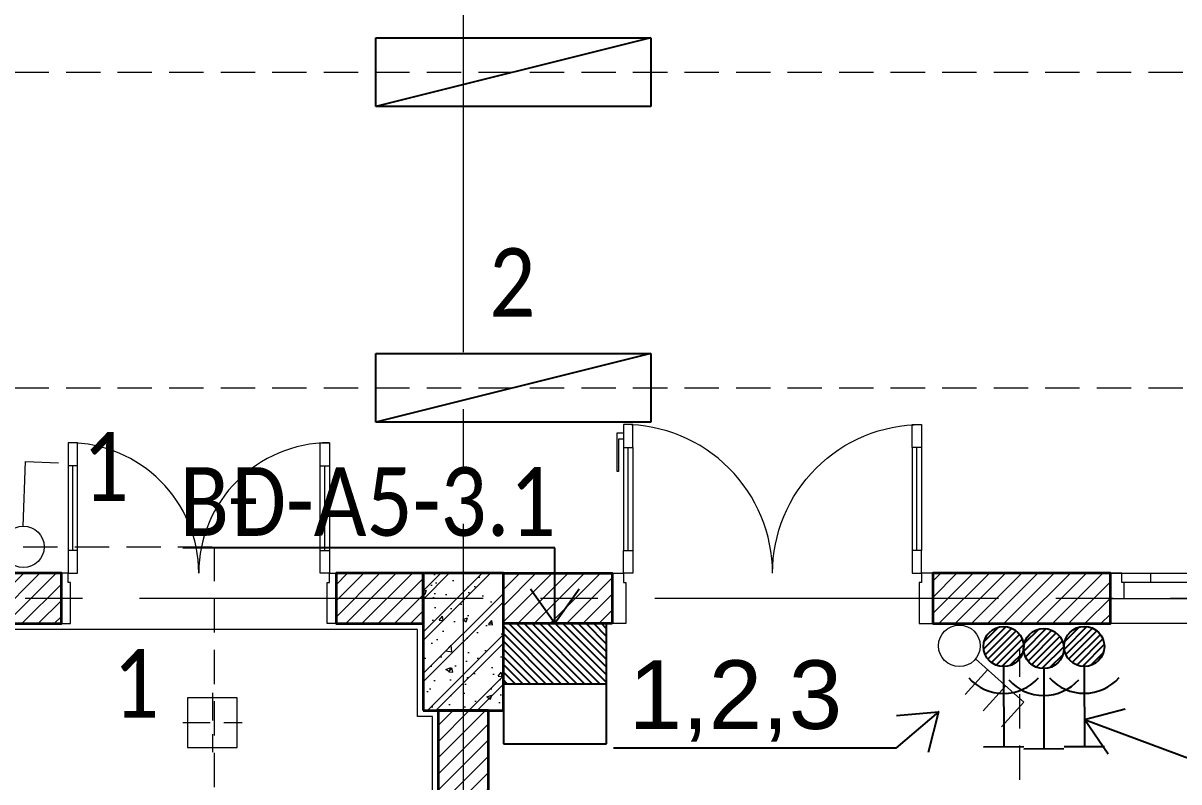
# Model space of a CAD drawing. Header units: millimetres. Extents: x 18326 to 214271, y -298828 to -198730.
# Drawn here: x 143175 to 148221, y -263381 to -260066 of the extents above; entities that cross this region are included whole.
import ezdxf
from ezdxf.enums import TextEntityAlignment as Align

# ---------------------------------------------------------------- set-up
doc = ezdxf.new("R2010")
doc.units = ezdxf.units.MM
doc.header["$LTSCALE"] = 20
doc.header["$MEASUREMENT"] = 0
for name, pattern in [('DASHED2', [0.375, 0.25, -0.125]), ('HIDDEN', [0.375, 0.25, -0.125]), ('xref LC GK$0$CENTER2', [1.125, 0.75, -0.125, 0.125, -0.125])]:
    doc.linetypes.add(name, pattern=pattern)
doc.layers.get('0').update_dxf_attribs({"lineweight": 0})
for name, color, linetype in [('!Cetech-TBD', 2, 'Continuous'), ('CDC-E', 2, 'Continuous'), ('CDC-E-Equip', 2, 'Continuous'), ('CDC-E-Note', 3, 'Continuous'), ('CETECH-E-Switch', 2, 'Continuous'), ('TEXT', 7, 'Continuous')]:
    doc.layers.add(name, color=color, linetype=linetype)
for name, color, linetype, lineweight in [('0.MAU XANH- DAY DIEN', 3, 'HIDDEN', 20), ('IBST-E-Chieu sang', 2, 'Continuous', 9), ('KV-Cat vat lieu', 11, 'Continuous', 20), ('KV-Dim', 14, 'Continuous', 9), ('KV_5_HIDDEN', 125, 'HIDDEN', 9), ('KV_EX_1_TB DIEN', 55, 'Continuous', 13), ('xref LC GK$0$KV-Net truc', 251, 'xref LC GK$0$CENTER2', 9), ('xref_mb.A5$0$KV-Cat be tong', 6, 'Continuous', 35), ('xref_mb.A5$0$KV-Cat tuong', 4, 'Continuous', 35), ('xref_mb.A5$0$KV-Cat vat lieu', 11, 'Continuous', 20), ('xref_mb.A5$0$KV-Cua', 34, 'Continuous', 13), ('xref_mb.A5$0$KV-Hatch', 179, 'Continuous', 5), ('xref_mb.A5$0$KV-Net thay 1', 9, 'Continuous', 20)]:
    doc.layers.add(name, color=color, linetype=linetype, lineweight=lineweight)
doc.styles.add('AN - Arial', font='arial.ttf')
doc.styles.add('KT', font='vnsimli.shx', dxfattribs={"width": 0.72})
doc.styles.add('uv-abc', font='calibril.ttf', dxfattribs={"width": 0.85})
doc.dimstyles.new('A2-1-140', dxfattribs={"dimscale": 100, "dimtxt": 3, "dimasz": 1.5, "dimexe": 0.7, "dimexo": 0, "dimgap": 0.5, "dimtad": 1, "dimdec": 0, "dimrnd": 50, "dimzin": 13, "dimdsep": 46, "dimtxsty": 'KT', "dimblk1": 'ARCHTICK', "dimblk2": 'ARCHTICK', "dimsah": 1, "dimcen": 0, "dimdle": 0.7, "dimclrd": 1, "dimclre": 1, "dimclrt": 3, "dimadec": 0, "dimazin": 0, "dimtfac": 1.222222, "dimtdec": 0, "dimtix": 1, "dimtmove": 2, "dimatfit": 3, "dimldrblk": 'ARCHTICK', "dimfxl": 5, "dimfxlon": 1, "dimtolj": 1, "dimtzin": 13, "dimarcsym": 0})

# ---------------------------------------------------------------- blocks, each defined once
blk = doc.blocks.new('A$C37556543')
blk.add_lwpolyline([(0, -0.2), (0, 179.8), (180, 179.8), (180, -0.2)], close=True)
at = {"layer": 'KV_5_HIDDEN', "ltscale": 20}
for p, q in [((90, -18), (90, 198)), ((198, 90), (-18, 90))]:
    blk.add_line(p, q, dxfattribs=at)
blk = doc.blocks.new('Cong tac 1 - 1 chieu')
blk.add_line((50.2, 55.5), (214, 221.5))
blk.add_lwpolyline([(214, 221.5), (298.8, 136.6)])
blk.add_circle((0, 0), 74.9)
blk = doc.blocks.new('*U592')
at = {"rotation": 347.1866963750406}
blk.add_blockref('Cong tac 1 - 1 chieu', (0, 0), dxfattribs=at)
blk = doc.blocks.new('l57')
at = {"layer": '!Cetech-TBD'}
for p, q in [((-600, 150), (600, 150)), ((600, 150), (-600, -150)), ((-600, -150), (-600, 150)), ((600, 150), (600, -150)), ((600, -150), (-600, -150))]:
    blk.add_line(p, q, dxfattribs=at)
blk = doc.blocks.new('*X544')
at = {"color": 0}
for p, q in [((11475.3, 51568.3), (11556.7, 51649.7)), ((11478.7, 51598.1), (11526.9, 51646.3)), ((11480.5, 51546.9), (11578.1, 51644.5)), ((11490, 51530), (11595, 51635)), ((11503.1, 51516.5), (11608.5, 51621.9)), ((11519.6, 51506.5), (11618.5, 51605.4)), ((11540.3, 51500.6), (11624.4, 51584.7)), ((11568.4, 51502.3), (11622.7, 51556.6))]:
    blk.add_line(p, q, dxfattribs=at)
blk = doc.blocks.new('S14')
at = {"layer": '!Cetech-TBD'}
for p, q in [((-75, 375), (75, 375)), ((0, 75), (0, 375))]:
    blk.add_line(p, q, dxfattribs=at)
blk.add_circle((0, 0), 75, dxfattribs=at)
blk.add_arc((0, 0), 175, 41.8103, 138.1897, dxfattribs=at)
blk.add_blockref('*X544', (-11550, -51575), dxfattribs=at)
blk = doc.blocks.new('Cong tac 3 - 1 chieu')
blk.add_line((50.2, 55.5), (214, 221.5))
for points in [[(214, 221.5), (298.8, 136.6)], [(152.9, 159), (237.7, 74.1)], [(90.9, 97.3), (175.8, 12.4)]]:
    blk.add_lwpolyline(points)
blk.add_circle((0, 0), 74.9)
blk = doc.blocks.new('*U595')
at = {"rotation": 217.4054022932137}
blk.add_blockref('Cong tac 3 - 1 chieu', (0, 0), dxfattribs=at)
blk = doc.blocks.new('_ARCHTICK')
at = {"color": 8, "const_width": 0.15}
blk.add_lwpolyline([(-0.5, -0.5), (0.5, 0.5)], dxfattribs=at)
blk = doc.blocks.new('pa6')
at = {"layer": 'CDC-E'}
h = blk.add_hatch(dxfattribs=at)
h.set_pattern_fill('ANSI31', scale=5)
h.set_pattern_definition([(45, (0, 0), (-11.2253, 11.2253), [])])
h.paths.add_polyline_path([(150, 175), (-150, 175), (-150, 0), (150, 0)])
for p, q in [((-150, 350), (150, 350)), ((-150, 0), (-150, 350)), ((150, 350), (150, 0)), ((-150, 175), (150, 175)), ((150, 0), (-150, 0))]:
    blk.add_line(p, q, dxfattribs=at)
blk = doc.blocks.new('xref LC GK$0$LC')
at = {"layer": 'xref LC GK$0$KV-Net truc', "color": 8, "ltscale": 100}
for points in [[(114750, -48923.6), (114750, -85478.5)], [(175586.7, -53750), (-10253.1, -53750)]]:
    blk.add_lwpolyline(points, dxfattribs=at)
blk = doc.blocks.new('*U392')
at = {"layer": 'xref_mb.A5$0$KV-Cua', "color": 8}
for p, q in [((-1130, 470), (-1170, 470)), ((-1150, 100), (-1150, 470)), ((-70, 470), (-30, 470)), ((-50, 100), (-50, 470)), ((-1130, 100), (-1170, 100)), ((-70, 100), (-30, 100))]:
    blk.add_line(p, q, dxfattribs=at)
for points in [[(-1170, 0), (-1130, 0), (-1130, 570), (-1170, 570)], [(-30, 0), (-70, 0), (-70, 570), (-30, 570)], [(0, -220), (-40, -220), (-40, -40), (-30, -40), (-30, 0), (0, 0)], [(-1200, -220), (-1160, -220), (-1160, -40), (-1170, -40), (-1170, 0), (-1200, 0)]]:
    blk.add_lwpolyline(points, close=True, dxfattribs=at)
at = {"layer": 'xref_mb.A5$0$KV-Cua', "color": 8, "ltscale": 100}
for centre, start, end in [((-1170, 0), 0, 90), ((-30, 0), 90, 180)]:
    blk.add_arc(centre, 570, start, end, dxfattribs=at)
blk = doc.blocks.new('xref_mb.A5$0$Module WC2')
at = {"layer": 'xref_mb.A5$0$KV-Hatch'}
h = blk.add_hatch(dxfattribs=at)
h.set_pattern_fill('ANSI31', color=8, scale=400)
h.set_pattern_definition([(45, (-135971.89, 270704.975), (-35.355339, 35.355339), [])])
h.paths.add_polyline_path([(4255, 15), (4990, 15), (4990, 235), (4905, 235), (4905, 3885), (5505, 3885), (5505, 5005), (3405, 5005), (3405, 8015), (5720, 8015), (5720, 8235), (3020, 8235), (3020, 8015), (3185, 8015), (3185, 4785), (4685, 4785), (4685, 235), (4255, 235)])
h.paths.add_polyline_path([(4905, 4785), (5395, 4785), (5395, 3995), (4905, 3995)], flags=16)
h.paths.add_polyline_path([(235, 615), (15, 615), (15, 7635), (365, 7635), (365, 7570), (1165, 7570), (1165, 7775), (365, 7775), (365, 7885), (1165, 7885), (1165, 8235), (2120, 8235), (2120, 8015), (1275, 8015), (1275, 7445), (235, 7445)])
h.paths.add_polyline_path([(1755, 235), (365, 235), (365, 15), (1755, 15)])
h.paths.add_polyline_path([(8950, 235), (7490, 235), (7490, 15), (8950, 15)])
h.paths.add_polyline_path([(8950, 8015), (8950, 8235), (8570, 8235), (8570, 8015)], flags=17)
h.paths.add_polyline_path([(9235, 3175), (9125, 3175), (9125, 5075), (9235, 5075), (9235, 7635), (9015, 7635), (9015, 5745), (6925, 5745), (6925, 8015), (7370, 8015), (7370, 8235), (6620, 8235), (6620, 8015), (6815, 8015), (6815, 5635), (9015, 5635), (9015, 615), (9235, 615)])
at = {"layer": 'xref_mb.A5$0$KV-Cat tuong', "color": 8}
for points in [[(9235, 3175), (9125, 3175), (9125, 5075), (9235, 5075), (9235, 7635), (9015, 7635), (9015, 5745), (6925, 5745), (6925, 8015), (7370, 8015), (7370, 8235), (6620, 8235), (6620, 8015), (6815, 8015), (6815, 5635), (9015, 5635), (9015, 615), (9235, 615)], [(8950, 8015), (8950, 8235), (8570, 8235), (8570, 8015)]]:
    blk.add_lwpolyline(points, close=True, dxfattribs=at)
at = {"layer": 'xref_mb.A5$0$KV-Cat vat lieu', "color": 8}
blk.add_lwpolyline([(8990, 7610), (8925, 7610), (8925, 7990), (6950, 7990), (6950, 5770), (8990, 5770)], close=True, dxfattribs=at)
at = {"layer": 'xref_mb.A5$0$KV-Cua', "color": 8}
blk.add_blockref('*U392', (8570, 8235), dxfattribs=at)
blk = doc.blocks.new('*U422')
at = {"color": 8}
for p, q in [((70, 100), (70, 550)), ((90, 550), (90, 100)), ((1310, 550), (1310, 100)), ((1330, 100), (1330, 550))]:
    blk.add_line(p, q, dxfattribs=at)
for points in [[(21.7, 444.5), (21.7, 614.1), (50, 614.1), (50, 585.9), (27.4, 585.9), (27.4, 444.5)], [(0, 0), (50, 0), (50, -40), (60, -40), (60, -220), (0, -220)], [(1400, 0), (1350, 0), (1350, -40), (1340, -40), (1340, -220), (1400, -220)]]:
    blk.add_lwpolyline(points, close=True, dxfattribs=at)
for points in [[(50, 550), (90, 550), (90, 650), (50, 650), (50, 550)], [(1350, 550), (1310, 550), (1310, 650), (1350, 650), (1350, 550)], [(50, 552.9), (50, 100)], [(1350, 552.9), (1350, 100)], [(50, 100), (90, 100), (90, 0), (50, 0), (50, 100)], [(1350, 100), (1310, 100), (1310, 0), (1350, 0), (1350, 100)]]:
    blk.add_lwpolyline(points, dxfattribs=at)
at = {"color": 8, "ltscale": 0.2}
for points in [[(700, 0, 0.414214), (50, 650, 0.414214)], [(700, 0, -0.414214), (1350, 650, -0.414214)]]:
    blk.add_lwpolyline(points, format="xyb", dxfattribs=at)
blk = doc.blocks.new('*U423')
at = {"color": 8}
for p, q in [((-110, 3740), (-110, -1140)), ((-220, 3625), (-220, -1035)), ((-180, -1035), (-180, 3625)), ((-220, -1200), (-110, -1200))]:
    blk.add_line(p, q, dxfattribs=at)
for points in [[(-220, 3800), (-110, 3800), (-110, 3740), (-110, 3740), (-110, 3740), (-180, 3740), (-180, 3750), (-220, 3750)], [(-180, 3750), (-220, 3750), (-220, 3625), (-180, 3625)], [(-180, -1035), (-220, -1035), (-220, -1150), (-180, -1150)], [(-220, -1200), (-110, -1200), (-110, -1140), (-110, -1140), (-110, -1140), (-180, -1140), (-180, -1150), (-220, -1150)]]:
    blk.add_lwpolyline(points, close=True, dxfattribs=at)
blk = doc.blocks.new('xref_mb.A5$0$TX-07')
at = {"layer": 'xref_mb.A5$0$KV-Hatch'}
h = blk.add_hatch(dxfattribs=at)
h.set_pattern_fill('ANSI31', color=8, scale=400)
h.set_pattern_definition([(45, (-145096.89, 262454.975), (-35.355339, 35.355339), [])])
h.paths.add_polyline_path([(2050, -235), (2825, -235), (2825, -15), (2050, -15)])
h.paths.add_polyline_path([(650, -235), (175, -235), (175, -15), (650, -15)])
h.paths.add_polyline_path([(9525, -235), (8175, -235), (8175, -15), (9525, -15)])
h.paths.add_polyline_path([(12110, -5075), (12110, -8015), (11890, -8015), (11890, -235), (10925, -235), (10925, -15), (13060, -15), (13060, -235), (12110, -235), (12110, -3175), (12000, -3175), (12000, -5075)])
h.paths.add_polyline_path([(15025, -15), (14460, -15), (14460, -235), (14915, -235), (14915, -415), (15825, -415), (15825, -345), (15025, -345)])
h.paths.add_polyline_path([(21174.4, -235), (21999.4, -235), (21999.4, -15), (21174.4, -15)])
h.paths.add_polyline_path([(23399.4, -235), (23824.4, -235), (23824.4, -15), (23399.4, -15)])
at = {"layer": 'xref_mb.A5$0$KV-Cat tuong', "color": 8}
for points in [[(650, -235), (175, -235), (175, -15), (650, -15)], [(2050, -235), (2825, -235), (2825, -15), (2050, -15)]]:
    blk.add_lwpolyline(points, close=True, dxfattribs=at)
at = {"layer": 'xref_mb.A5$0$KV-Net thay 1', "color": 8}
blk.add_lwpolyline([(2825, -15), (7825, -15), (7825, -235), (2825, -235)], close=True, dxfattribs=at)
at = {"layer": 'xref_mb.A5$0$KV-Cua', "color": 8}
blk.add_blockref('*U422', (650, -15), dxfattribs=at)
at = {"layer": 'xref_mb.A5$0$KV-Cua', "color": 8, "xscale": -1.000000000000001, "rotation": 90}
blk.add_blockref('*U423', (6625, -235), dxfattribs=at)
blk = doc.blocks.new('xref_mb.A5$0$cot 350x600')
at = {"layer": 'xref_mb.A5$0$KV-Hatch'}
h = blk.add_hatch(dxfattribs=at)
h.set_pattern_fill('CHAU-01', color=8, scale=30, pattern_type=2)
h.set_pattern_definition([(50, (0, 0), (215.17805, -18.82564), [22.5, -247.5]), (355, (0, 0), (-41.6254, 225.65764), [18, -198]), (100.4514, (17.93, -1.57), (173.55281, 206.83186), [19.12206, -210.34263]), (46.1842, (0, 60), (320.1723, -49.6557), [33.75, -371.25]), (96.6356, (26.68, 55.86), (280.3988, 292.23536), [28.6831, -315.5139]), (351.1842, (0, 60), (280.3986, 292.2356), [27, -297]), (21, (30, 45), (179.07212, -120.78567), [22.5, -247.5]), (326, (30, 45), (72.9946, 217.54501), [18, -198]), (71.4514, (44.92, 34.93), (252.06679, 96.75915), [19.12206, -210.34263]), (37.5, (0, 0), (3.647957, 99.868156), [0, -195.6, 0, -201, 0, -198.75]), (7.5, (0, 0), (78.92086, 118.323514), [0, -114.6, 0, -191.1, 0, -75.75]), (327.5, (-66.9, 0), (160.14673, -6.76646), [0, -75, 0, -234, 0, -310.5]), (317.5, (-96.9, 0), (174.95585, 30.03149), [0, -97.5, 0, -155.4, 0, -220.5]), (45, (0, 0), (-90.156115, 90.156115), []), (45, (0, 36.75), (-90.156115, 90.156115), [])])
h.paths.add_polyline_path([(187769.7, 89199.4), (187419.7, 89199.4), (187419.7, 88599.4), (187769.7, 88599.4)])
at = {"layer": 'xref_mb.A5$0$KV-Cat be tong', "color": 8}
blk.add_lwpolyline([(187419.7, 88599.4), (187769.7, 88599.4), (187769.7, 89199.4), (187419.7, 89199.4)], close=True, dxfattribs=at)
blk = doc.blocks.new('xref_mb.A5$0$DVCT3')
at = {"layer": 'xref_mb.A5$0$KV-Cat be tong', "color": 8}
blk.add_blockref('xref_mb.A5$0$cot 350x600', (433061.5, -132017.8), dxfattribs=at)

msp = doc.modelspace()

# ---------------------------------------------------------------- linework, layer by layer
at = {"layer": '0.MAU XANH- DAY DIEN', "linetype": 'DASHED2', "ltscale": 30}
for points in [[(133912.6, -260280), (194726.7, -260280)], [(133912.6, -261660), (194726.7, -261660)], [(143175.8, -262354.4), (144009.6, -262354.4), (144009.6, -264322.4)], [(147527.1, -263597.6), (147527.1, -262804.8)]]:
    msp.add_lwpolyline(points, dxfattribs=at)

# ---------------------------------------------------------------- block references
at = {"xscale": 0.9999811998533592, "yscale": 0.9999811998533592, "zscale": 0.9999811998533592}
for p in [(145315.2, -260280), (145315.2, -261660)]:
    msp.add_blockref('l57', p, dxfattribs=at)
at = {"layer": 'CDC-E-Equip', "xscale": -1.5, "yscale": 1.5, "zscale": 1.5, "rotation": 180}
msp.add_blockref('pa6', (145496.9, -262690), dxfattribs=at)
at = {"layer": 'CETECH-E-Switch', "ltscale": 30, "rotation": 180.0810046212292}
for p, xscale, yscale, zscale in [((147455.7, -262790.1), 1.170150617869477, 1.170150617869477, 1.170150617869477), ((147631, -262798.8), 1.170150617869477, 1.170150617869477, 1.170150617869477), ((147808, -262789.6), 1.170150617869478, 1.170150617869478, 1.170150617869478)]:
    msp.add_blockref('S14', p, dxfattribs=dict(at, xscale=xscale, yscale=yscale, zscale=zscale))
at = {"layer": 'IBST-E-Chieu sang', "xscale": 1.212631576989025, "yscale": 1.212631576989025, "zscale": 1.212631576989025, "rotation": 55.46444209114816}
for name, p in [('*U592', (143175.8, -262354.4)), ('*U595', (147262.6, -262786.9))]:
    msp.add_blockref(name, p, dxfattribs=at)
at = {"layer": 'KV_EX_1_TB DIEN', "xscale": -1.199997055227868, "yscale": 1.199997055227868, "zscale": 1.199997055227868, "rotation": 270}
msp.add_blockref('A$C37556543', (143893.2, -263230.4), dxfattribs=at)
at = {"layer": 'xref LC GK$0$KV-Net truc', "color": 8}
msp.add_blockref('xref LC GK$0$LC', (30346.9, -208830), dxfattribs=at)
at = {"layer": 'xref_mb.A5$0$KV-Cat tuong', "color": 8}
msp.add_blockref('xref_mb.A5$0$TX-07', (145096.9, -262455), dxfattribs=at)

# ---------------------------------------------------------------- texts
at = {"layer": 'CDC-E-Note', "style": 'uv-abc', "width": 0.85}
for s, p in [('2', (145210, -261199.5)), ('1', (143434.7, -262004)), ('BĐ-A5-3.1', (143858, -262156.5)), ('1', (143567.5, -262951.4))]:
    msp.add_text(s, height=300, dxfattribs=at).set_placement(p, align=Align.MIDDLE_LEFT)
at = {"layer": 'TEXT', "color": 2, "style": 'AN - Arial'}
msp.add_text('1,2,3', height=300, dxfattribs=at).set_placement((145818.8, -263150.2))

# ---------------------------------------------------------------- leaders
at = {"layer": 'KV-Cat vat lieu'}
msp.add_leader([(145496.9, -262690), (145496.9, -262358.4), (143871.9, -262358.4)], dimstyle='A2-1-140', override={"dimgap": 0.5, "dimtad": 0, "dimclrd": 0, "dimldrblk": 'Open90'}, dxfattribs=at)
at = {"layer": 'KV-Dim', "color": 0}
for points in [[(147171, -263074.6), (146984.7, -263234.7), (145752.3, -263234.7)], [(147808.4, -263108.5), (148274.1, -263282.4), (149561.3, -263282.4)]]:
    msp.add_leader(points, dimstyle='A2-1-140', override={"dimtad": 0, "dimclrd": 0, "dimldrblk": 'Open90'}, dxfattribs=at)

# ---------------------------------------------------------------- next in the draw order: block references
at = {"layer": 'xref_mb.A5$0$KV-Net thay 1', "color": 8}
msp.add_blockref('xref_mb.A5$0$Module WC2', (135971.9, -270705), dxfattribs=at)

# ---------------------------------------------------------------- next in the draw order: block references
at = {"layer": 'xref_mb.A5$0$KV-Cat be tong', "color": 8}
msp.add_blockref('xref_mb.A5$0$DVCT3', (-475559.4, -219651.5), dxfattribs=at)

doc.saveas('drawing.dxf')
